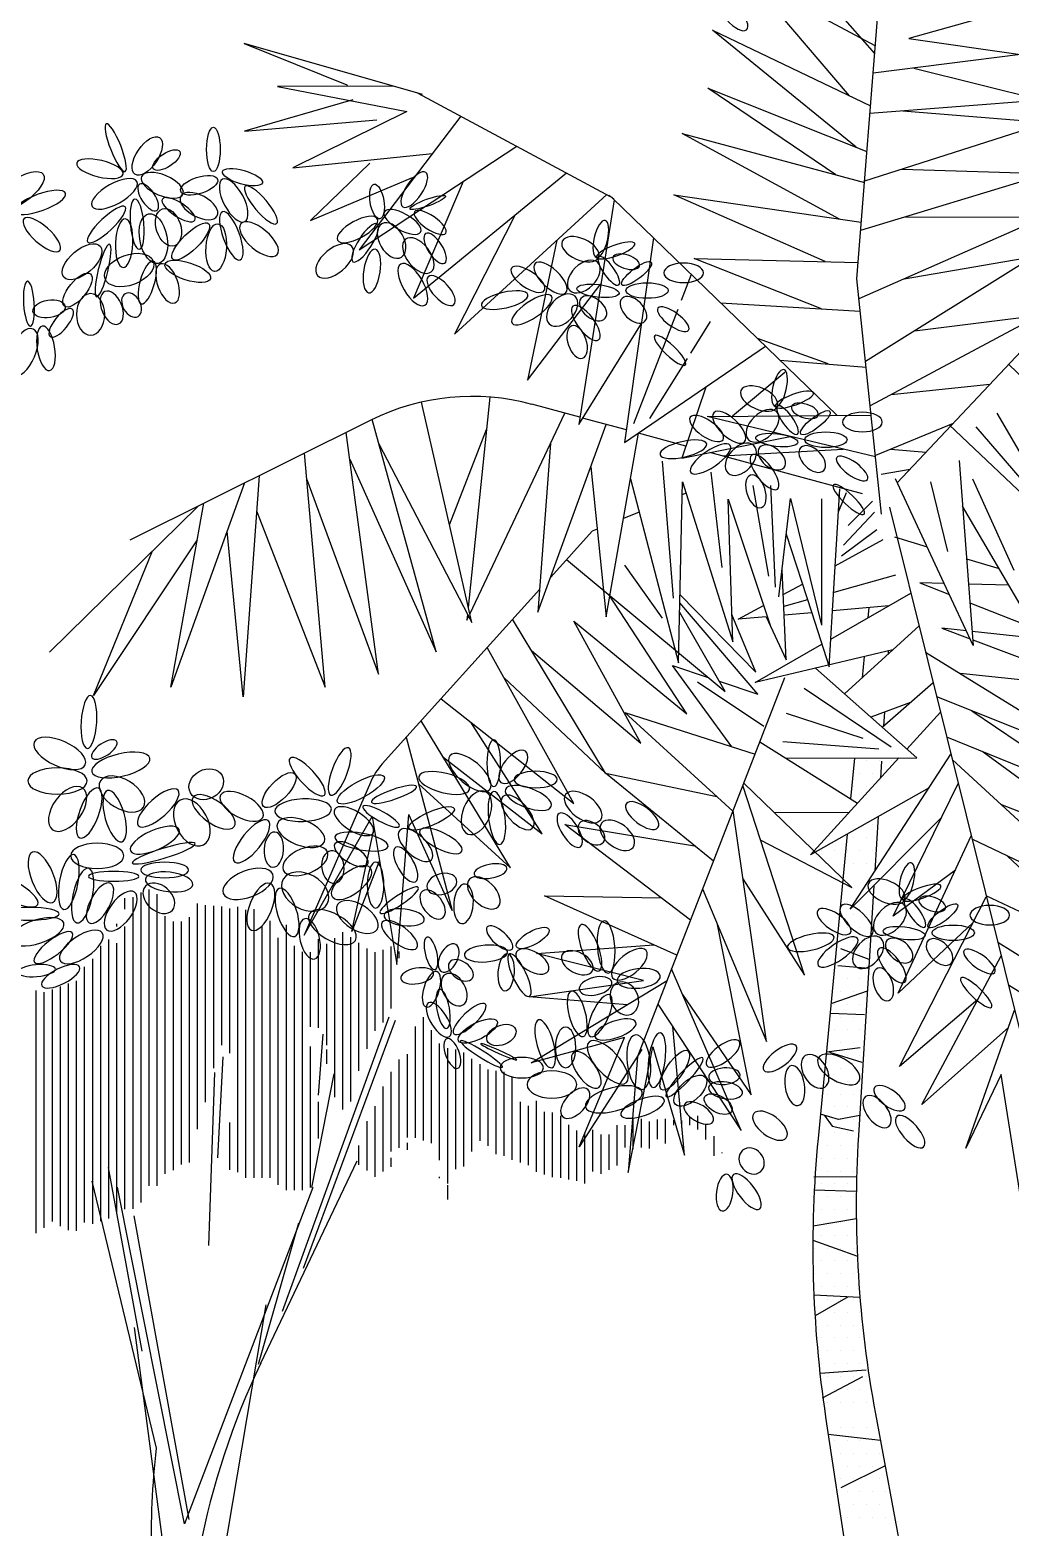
# Model space of a CAD drawing. Header units: millimetres. Extents: x 485872 to 486142, y -52344 to -52207.
# Drawn here: x 486128.889 to 486131.167, y -52337.635 to -52334.156 of the extents above; entities that cross this region are included whole.
import ezdxf

# ---------------------------------------------------------------- set-up
doc = ezdxf.new("R2010")
doc.units = ezdxf.units.MM
doc.header["$LTSCALE"] = 15

# ---------------------------------------------------------------- blocks, each defined once
blk = doc.blocks.new('e48')
at = {"color": 97}
for p, q in [((26.3447, 10.0264), (26.3964, 10.6733)), ((26.0987, 10.3415), (26.3615, 10.2365)), ((26.6516, 10.3213), (26.3665, 10.2994)), ((26.3164, 10.1251), (26.0565, 10.2665)), ((26.0565, 10.2665), (26.3574, 10.1852)), ((26.6607, 10.2844), (26.3576, 10.1875)), ((26.66, 10.2001), (26.351, 10.1059)), ((26.4194, 10.2073), (26.66, 10.2001)), ((25.6804, 9.9349), (25.9317, 10.1656)), ((26.0424, 10.1651), (26.3522, 10.1199)), ((25.9441, 10.157), (25.8855, 9.7859)), ((25.7805, 10.1318), (25.6804, 9.9349)), ((26.6542, 10.1282), (26.3482, 9.9932)), ((26.4252, 10.1285), (26.6542, 10.1282)), ((26.0092, 10.0939), (25.9614, 9.7557)), ((25.8495, 10.0902), (25.8009, 9.859)), ((26.7845, 10.086), (26.4116, 9.6894)), ((26.0762, 10.06), (26.3469, 10.0534)), ((26.637, 10.0633), (26.3592, 9.8897)), ((25.8009, 9.859), (25.9221, 10.018)), ((25.8855, 9.7859), (25.9892, 9.9524)), ((25.7087, 9.4588), (25.626, 9.8226)), ((25.7385, 9.831), (25.7031, 9.4834)), ((25.8873, 9.7976), (25.8083, 9.819)), ((25.7056, 9.4722), (25.8624, 9.8043)), ((25.8182, 9.4755), (25.9308, 9.7858)), ((25.9308, 9.4677), (25.9842, 9.7713)), ((25.5554, 9.7537), (25.7087, 9.4588)), ((25.8388, 9.7543), (25.8182, 9.4755)), ((25.9053, 9.7157), (25.9308, 9.4677)), ((25.971, 9.696), (26.0505, 9.3918)), ((26.3989, 9.6488), (26.6543, 8.6219)), ((25.9075, 9.6093), (25.8393, 9.5337)), ((25.9159, 9.6127), (25.9075, 9.6093)), ((25.8655, 9.5628), (26.1274, 9.3446)), ((25.9613, 9.5533), (26.0235, 9.4656)), ((25.821, 9.5134), (25.5611, 9.2251)), ((26.0641, 9.3075), (25.9352, 9.5046)), ((25.9297, 9.2097), (25.7763, 9.4638)), ((25.9879, 9.2593), (25.8775, 9.461)), ((25.8775, 9.461), (26.0641, 9.3075)), ((25.8073, 9.4124), (25.9879, 9.2593)), ((26.4584, 9.4095), (26.7626, 9.2219)), ((26.1382, 9.2533), (26.0404, 9.3877)), ((26.7487, 9.3496), (26.5156, 9.3743)), ((26.2256, 9.3669), (25.9827, 8.7414)), ((26.7626, 9.2219), (26.4768, 9.3355)), ((26.14, 9.1466), (25.9618, 9.3096)), ((25.9618, 9.3096), (26.1767, 9.241)), ((26.2284, 9.3087), (26.3546, 9.2677)), ((26.5347, 9.3125), (26.7578, 9.162)), ((26.346, 9.1597), (26.1844, 9.2609)), ((26.2226, 9.2618), (26.381, 9.2501)), ((26.7578, 9.162), (26.4933, 9.269)), ((26.227, 9.2342), (26.4441, 9.2349)), ((26.2685, 9.0746), (26.4144, 9.2348)), ((26.3337, 8.985), (26.5003, 9.2409)), ((26.5027, 9.2314), (26.7624, 8.9929)), ((26.5534, 9.2447), (26.7755, 9.0823)), ((26.108, 9.064), (25.9297, 9.2097)), ((25.9297, 9.2097), (26.1135, 9.1709)), ((26.2586, 8.876), (26.1566, 9.1892)), ((26.3365, 9.0205), (26.1582, 9.1934)), ((26.4643, 9.1855), (26.2685, 9.0746)), ((26.4051, 8.9733), (26.5123, 9.1928)), ((26.7755, 9.0823), (26.5826, 9.158)), ((26.1956, 8.7665), (26.1405, 9.1478)), ((26.2079, 9.1453), (26.3322, 9.1446)), ((26.4844, 9.1357), (26.3337, 8.985)), ((26.0701, 8.9666), (25.8627, 9.1247)), ((26.413, 8.8461), (26.5339, 9.1059)), ((26.1861, 9.0988), (26.3365, 9.0205)), ((26.1568, 9.0349), (26.2586, 8.876)), ((26.5077, 9.0494), (26.4051, 8.9733)), ((26.0478, 8.909), (25.8291, 9.0068)), ((25.8291, 9.0068), (26.0217, 9.0035)), ((26.4154, 8.7253), (26.5588, 9.0056)), ((26.5369, 8.9627), (26.413, 8.8461))]:
    blk.add_line(p, q, dxfattribs=at)
at = {"color": 100}
for p, q in [((26.3745, 10.3985), (26.1646, 10.6376)), ((26.3327, 10.3288), (26.1674, 10.5228)), ((26.1674, 10.5228), (26.3755, 10.4112)), ((26.6156, 10.4749), (26.4307, 10.4234)), ((26.344, 10.2435), (26.1063, 10.4373)), ((26.1063, 10.4373), (26.3675, 10.3121)), ((25.6277, 10.3309), (25.333, 10.4148)), ((25.333, 10.4148), (25.5024, 10.347)), ((26.4307, 10.4234), (26.6154, 10.3966)), ((26.6154, 10.3966), (26.3719, 10.3662)), ((26.4388, 10.3745), (26.6516, 10.3213)), ((25.5792, 10.3447), (25.3877, 10.3441)), ((25.3877, 10.3441), (25.6014, 10.3029)), ((25.5024, 10.347), (25.5034, 10.3445)), ((25.5125, 10.3221), (25.3335, 10.2701)), ((25.6199, 10.3331), (25.9373, 10.1625)), ((25.3335, 10.2701), (25.552, 10.2888)), ((25.6014, 10.3029), (25.4131, 10.2095)), ((25.691, 10.2949), (25.5228, 10.0741)), ((26.4211, 10.3036), (26.6607, 10.2844)), ((25.5228, 10.0741), (25.7834, 10.2453)), ((25.4131, 10.2095), (25.644, 10.2332)), ((25.5403, 10.2174), (25.4423, 10.1227)), ((25.4423, 10.1227), (25.6107, 10.1936)), ((25.6128, 9.9946), (25.8653, 10.2012)), ((25.6945, 10.1869), (25.6128, 9.9946)), ((26.2927, 10.0547), (26.0424, 10.1651)), ((25.6502, 9.4102), (25.5443, 9.7938)), ((25.5421, 9.7927), (25.1439, 9.5948)), ((25.555, 9.3733), (25.5013, 9.7724)), ((25.6721, 9.6197), (25.733, 9.7776)), ((25.4666, 9.3518), (25.4327, 9.7383)), ((25.5072, 9.7285), (25.6502, 9.4102)), ((25.3577, 9.701), (25.3311, 9.336)), ((25.3335, 9.689), (25.2118, 9.3516)), ((25.4365, 9.6947), (25.555, 9.3733)), ((25.2567, 9.6509), (25.0115, 9.4098)), ((25.2118, 9.3516), (25.2662, 9.6556)), ((25.3535, 9.643), (25.4666, 9.3518)), ((25.3311, 9.336), (25.3047, 9.6093)), ((25.2554, 9.5952), (25.0841, 9.3377)), ((25.0841, 9.3377), (25.1816, 9.577)), ((25.7019, 9.4718), (25.7009, 9.4622)), ((25.7009, 9.4622), (25.7037, 9.4682)), ((25.8775, 9.1597), (25.7342, 9.4171)), ((25.7616, 9.3679), (25.9297, 9.2097)), ((25.6581, 9.3327), (25.8775, 9.1597)), ((25.7726, 9.0535), (25.625, 9.296)), ((25.8253, 9.1096), (25.7074, 9.2938)), ((25.6006, 9.2689), (25.6765, 8.9829)), ((25.6607, 9.2373), (25.8253, 9.1096)), ((25.5413, 9.1943), (25.4322, 8.9421)), ((25.6209, 9.1923), (25.7726, 9.0535)), ((25.4322, 8.9421), (25.5443, 9.1381)), ((25.5443, 9.1381), (25.585, 8.8937)), ((25.585, 8.8937), (25.6048, 9.1416)), ((25.6765, 8.9829), (25.6048, 9.1416)), ((25.511, 8.9479), (25.5475, 9.1187)), ((26.7624, 8.9929), (26.5352, 9.1005)), ((25.5564, 9.0654), (25.511, 8.9479)), ((26.5939, 9.0727), (26.7676, 8.9081)), ((26.7676, 8.9081), (26.5585, 9.0072)), ((26.7775, 8.8049), (26.5777, 8.9299)), ((26.8017, 8.7306), (26.5953, 8.8592))]:
    blk.add_line(p, q, dxfattribs=at)
at = {"color": 99}
for p, q in [((26.3102, 10.198), (26.0987, 10.3415)), ((25.9415, 10.1595), (26.1807, 9.9278)), ((26.2865, 9.9768), (26.0762, 10.06)), ((26.423, 10.0262), (26.637, 10.0633)), ((26.0714, 10.0336), (26.0548, 9.9905)), ((26.3859, 9.6374), (26.3447, 10.0264)), ((26.049, 9.9755), (25.9762, 9.7868)), ((26.1199, 9.9867), (26.3503, 9.9731)), ((26.1028, 9.956), (26.0701, 9.9037)), ((26.6473, 9.9661), (26.3669, 9.8165)), ((26.4403, 9.9404), (26.6473, 9.9661)), ((26.1807, 9.9278), (26.3118, 9.8008)), ((26.2973, 9.8856), (26.1807, 9.9278)), ((25.9614, 9.7557), (26.1939, 9.915)), ((26.0644, 9.8946), (26.0026, 9.7956)), ((26.2262, 9.8715), (26.1397, 9.7994)), ((26.2177, 9.8919), (26.3601, 9.8805)), ((26.6237, 9.8585), (26.5956, 9.8851)), ((26.0953, 9.8475), (26.0558, 9.7301)), ((26.4017, 9.835), (26.5648, 9.8523)), ((25.9644, 9.7767), (25.8919, 9.7963)), ((26.0975, 9.7991), (26.3685, 9.8013)), ((26.3759, 9.732), (26.0975, 9.7991)), ((26.5762, 9.8045), (26.6431, 9.6894)), ((26.0625, 9.7501), (25.9842, 9.7713)), ((26.5038, 9.7874), (26.3756, 9.7344)), ((26.6849, 9.6074), (26.4976, 9.7849)), ((26.5414, 9.7817), (26.6738, 9.6279)), ((26.0558, 9.7301), (26.2346, 9.766)), ((26.1236, 9.7336), (26.3222, 9.7449)), ((26.4005, 9.7447), (26.4592, 9.74)), ((26.0235, 9.725), (26.0417, 9.4985)), ((26.3545, 9.671), (26.1021, 9.7394)), ((26.5137, 9.7263), (26.5294, 9.522)), ((26.1038, 9.7067), (26.1221, 9.5496)), ((26.3851, 9.7037), (26.433, 9.7121)), ((26.4892, 9.5231), (26.4086, 9.6958)), ((26.536, 9.6961), (26.6043, 9.5449)), ((26.0505, 9.3918), (26.0568, 9.6907)), ((26.0627, 9.672), (26.0564, 9.6695)), ((26.0568, 9.6907), (26.1401, 9.4266)), ((26.1733, 9.6848), (26.1988, 9.535)), ((26.2025, 9.6848), (26.2098, 9.5167)), ((26.3049, 9.4778), (26.3169, 9.6791)), ((26.3146, 9.6413), (26.3278, 9.6735)), ((26.4665, 9.6908), (26.4946, 9.5757)), ((26.1401, 9.4266), (26.1324, 9.6621)), ((26.1324, 9.6621), (26.2015, 9.454)), ((26.2161, 9.5007), (26.2351, 9.6633)), ((26.2351, 9.6633), (26.2865, 9.4539)), ((26.2865, 9.6629), (26.2865, 9.4539)), ((26.3706, 9.6592), (26.3304, 9.619)), ((26.5959, 9.5202), (26.5195, 9.6508)), ((25.9854, 9.6408), (25.9594, 9.6303)), ((26.3742, 9.641), (26.3231, 9.5862)), ((26.2282, 9.6047), (26.2703, 9.4747)), ((26.3779, 9.6117), (26.3194, 9.5679)), ((26.407, 9.5999), (26.461, 9.5836)), ((26.3093, 9.5519), (26.3886, 9.5954)), ((26.5262, 9.5638), (26.5799, 9.5476)), ((26.2247, 9.4706), (26.2214, 9.5458)), ((26.2232, 9.5046), (26.255, 9.5221)), ((26.409, 9.5369), (26.3067, 9.5081)), ((26.4492, 9.5242), (26.4978, 9.5048)), ((26.4892, 9.5231), (26.4492, 9.5242)), ((26.5373, 9.4203), (26.4892, 9.5231)), ((26.5959, 9.5202), (26.5294, 9.522)), ((26.5294, 9.522), (26.5373, 9.4203)), ((26.0529, 9.5041), (26.1782, 9.3767)), ((26.3021, 9.4312), (26.4341, 9.5069)), ((26.6786, 9.3789), (26.5959, 9.5202)), ((26.1274, 9.3446), (26.0523, 9.475)), ((26.1813, 9.3403), (26.0526, 9.4913)), ((26.1489, 9.4639), (26.1906, 9.4867)), ((26.2635, 9.496), (26.2241, 9.4849)), ((26.2703, 9.4747), (26.2247, 9.4706)), ((26.2703, 9.4747), (26.2994, 9.3851)), ((26.2994, 9.3851), (26.3049, 9.4778)), ((26.3979, 9.4861), (26.3049, 9.4778)), ((26.3646, 9.4832), (26.3629, 9.4661)), ((26.5318, 9.4912), (26.6376, 9.449)), ((26.1782, 9.3767), (26.1386, 9.4718)), ((26.195, 9.468), (26.1489, 9.4639)), ((26.195, 9.468), (26.228, 9.3968)), ((26.228, 9.3968), (26.2247, 9.4706)), ((26.3244, 9.3405), (26.4476, 9.453)), ((26.5259, 9.4446), (26.4854, 9.449)), ((26.4854, 9.449), (26.5321, 9.4314)), ((26.6479, 9.4313), (26.5355, 9.4436)), ((26.5365, 9.4297), (26.7487, 9.3496)), ((26.1767, 9.3592), (26.2872, 9.4226)), ((26.4041, 9.4133), (26.1767, 9.3592)), ((26.3568, 9.4021), (26.3535, 9.3671)), ((26.3969, 9.4116), (26.3965, 9.4064)), ((26.0404, 9.3877), (26.0995, 9.3678)), ((26.4441, 9.2349), (26.2764, 9.3829)), ((26.1915, 9.2866), (26.0819, 9.3597)), ((26.1175, 9.3618), (26.1813, 9.3403)), ((26.2578, 9.3498), (26.4015, 9.253)), ((26.3868, 9.2855), (26.4708, 9.3596)), ((26.4334, 9.3266), (26.368, 9.302)), ((26.3906, 9.3105), (26.3892, 9.2877)), ((26.4277, 9.2494), (26.4831, 9.3102)), ((26.3605, 9.2304), (26.3605, 9.2304)), ((26.3817, 9.2304), (26.3817, 9.2304)), ((26.4029, 9.2304), (26.4029, 9.2304)), ((26.3711, 9.2092), (26.3711, 9.2092)), ((26.3393, 9.188), (26.3393, 9.188)), ((26.3605, 9.188), (26.3605, 9.188)), ((26.3322, 9.1446), (26.3322, 9.1446)), ((25.8627, 9.1247), (26.0768, 9.0895)), ((26.3393, 9.1032), (26.3393, 9.1032)), ((26.2863, 9.082), (26.2863, 9.082)), ((26.3075, 9.082), (26.3075, 9.082)), ((26.3287, 9.082), (26.3287, 9.082)), ((26.3499, 9.082), (26.3499, 9.082)), ((26.3711, 9.082), (26.3711, 9.082)), ((26.3605, 9.0608), (26.3605, 9.0608)), ((26.0902, 9.0183), (26.1956, 8.7665)), ((26.3393, 9.0185), (26.3393, 9.0185)), ((26.3605, 9.0185), (26.3605, 9.0185)), ((26.3287, 8.9973), (26.3287, 8.9973)), ((26.3499, 8.9973), (26.3499, 8.9973)), ((26.3711, 8.9973), (26.3711, 8.9973)), ((26.1705, 8.6781), (26.1147, 8.9599)), ((26.3181, 8.9761), (26.3181, 8.9761)), ((26.3393, 8.9761), (26.3393, 8.9761)), ((26.3605, 8.9761), (26.3605, 8.9761)), ((25.8155, 8.9115), (26.0095, 8.9261))]:
    blk.add_line(p, q, dxfattribs=at)
at = {"color": 47}
for p, q in [((26.3408, 9.2346), (26.3344, 9.167)), ((26.3856, 9.2292), (26.3839, 9.2013)), ((26.3499, 9.2092), (26.3499, 9.2092)), ((26.38, 9.1378), (26.3744, 9.0476)), ((26.3288, 9.1088), (26.2808, 8.6062)), ((26.3605, 9.1032), (26.3605, 9.1032)), ((26.3711, 9.1244), (26.3711, 9.1244)), ((26.3393, 9.0608), (26.3393, 9.0608)), ((26.373, 9.0243), (26.3476, 8.6109)), ((26.3287, 8.9549), (26.3287, 8.9549)), ((26.3499, 8.9549), (26.3499, 8.9549)), ((26.3181, 8.9337), (26.3181, 8.9337)), ((26.3393, 8.9337), (26.3393, 8.9337)), ((26.3605, 8.9337), (26.3605, 8.9337)), ((26.3655, 8.9017), (26.3182, 8.9194)), ((26.3287, 8.9125), (26.3287, 8.9125)), ((26.3499, 8.9125), (26.3499, 8.9125)), ((26.3646, 8.887), (26.3135, 8.8911)), ((26.3181, 8.8913), (26.3181, 8.8913)), ((26.3393, 8.8913), (26.3393, 8.8913)), ((26.3605, 8.8913), (26.3605, 8.8913)), ((26.3075, 8.8701), (26.3075, 8.8701)), ((26.3287, 8.8701), (26.3287, 8.8701)), ((26.3499, 8.8701), (26.3499, 8.8701)), ((26.3039, 8.8297), (26.3623, 8.8503)), ((26.3181, 8.8489), (26.3181, 8.8489)), ((26.3393, 8.8489), (26.3393, 8.8489)), ((26.3605, 8.8489), (26.3605, 8.8489)), ((26.3006, 8.8133), (26.3573, 8.8111)), ((26.3075, 8.8278), (26.3075, 8.8278)), ((26.3181, 8.8066), (26.3181, 8.8066)), ((26.3287, 8.8278), (26.3287, 8.8278)), ((26.3393, 8.8066), (26.3393, 8.8066)), ((26.3499, 8.8278), (26.3499, 8.8278)), ((26.3075, 8.7854), (26.3075, 8.7854)), ((26.3287, 8.7854), (26.3287, 8.7854)), ((26.3499, 8.7854), (26.3499, 8.7854)), ((26.295, 8.7492), (26.3506, 8.7567)), ((26.2969, 8.7642), (26.2969, 8.7642)), ((26.3181, 8.7642), (26.3181, 8.7642)), ((26.3393, 8.7642), (26.3393, 8.7642)), ((26.2998, 8.7488), (26.3534, 8.7325)), ((26.3075, 8.743), (26.3075, 8.743)), ((26.3287, 8.743), (26.3287, 8.743)), ((26.3499, 8.743), (26.3499, 8.743)), ((26.2969, 8.7218), (26.2969, 8.7218)), ((26.3181, 8.7218), (26.3181, 8.7218)), ((26.3393, 8.7218), (26.3393, 8.7218)), ((26.3075, 8.7006), (26.3075, 8.7006)), ((26.3287, 8.7006), (26.3287, 8.7006)), ((26.3499, 8.7006), (26.3499, 8.7006)), ((26.3393, 8.6794), (26.3393, 8.6794)), ((26.3499, 8.6582), (26.3499, 8.6582)), ((26.3496, 8.644), (26.3148, 8.6376)), ((26.3393, 8.637), (26.3393, 8.637)), ((26.3043, 8.6265), (26.3396, 8.6189)), ((26.3393, 8.5947), (26.3393, 8.5947)), ((26.2737, 8.5429), (26.3446, 8.5431)), ((26.3393, 8.5523), (26.3393, 8.5523)), ((26.2744, 8.5213), (26.3441, 8.5189)), ((26.3393, 8.5099), (26.3393, 8.5099)), ((26.3441, 8.4732), (26.2726, 8.4613)), ((26.3393, 8.4675), (26.3393, 8.4675)), ((26.2723, 8.4383), (26.3459, 8.4116)), ((26.2863, 8.4463), (26.2863, 8.4463)), ((26.3075, 8.4463), (26.3075, 8.4463)), ((26.3287, 8.4463), (26.3287, 8.4463)), ((26.2757, 8.4251), (26.2757, 8.4251)), ((26.2969, 8.4251), (26.2969, 8.4251)), ((26.3181, 8.4251), (26.3181, 8.4251)), ((26.3393, 8.4251), (26.3393, 8.4251)), ((26.2863, 8.4039), (26.2863, 8.4039)), ((26.3075, 8.4039), (26.3075, 8.4039)), ((26.3287, 8.4039), (26.3287, 8.4039)), ((26.2757, 8.3827), (26.2757, 8.3827)), ((26.2863, 8.3616), (26.2863, 8.3616)), ((26.2969, 8.3827), (26.2969, 8.3827)), ((26.3075, 8.3616), (26.3075, 8.3616)), ((26.3181, 8.3827), (26.3181, 8.3827)), ((26.3287, 8.3616), (26.3287, 8.3616)), ((26.3393, 8.3827), (26.3393, 8.3827)), ((26.2934, 8.146), (26.4594, 7.0464)), ((26.3756, 8.1514), (26.5848, 7.0241)), ((26.3075, 8.0649), (26.3075, 8.0649)), ((26.3915, 8.0656), (26.3185, 8.0291)), ((26.3287, 8.0649), (26.3287, 8.0649)), ((26.3499, 8.0649), (26.3499, 8.0649)), ((26.3711, 8.0649), (26.3711, 8.0649)), ((26.3181, 8.0437), (26.3181, 8.0437)), ((26.3393, 8.0437), (26.3393, 8.0437)), ((26.3605, 8.0437), (26.3605, 8.0437)), ((26.3817, 8.0437), (26.3817, 8.0437))]:
    blk.add_line(p, q, dxfattribs=at)
at = {"color": 84}
for p, q in [((25.9927, 8.8672), (25.8155, 8.9115)), ((26.1537, 8.6192), (26.039, 8.8863)), ((25.9654, 8.8272), (25.8037, 8.8401)), ((26.0572, 8.8439), (26.1705, 8.6781)), ((26.5831, 8.7119), (26.5252, 8.59))]:
    blk.add_line(p, q, dxfattribs=at)
at = {"color": 62}
for p, q in [((26.4525, 8.6621), (26.5832, 8.9077)), ((25.8037, 8.8401), (25.9927, 8.8672)), ((25.8071, 8.7313), (26.0315, 8.8671)), ((26.5448, 8.8355), (26.4154, 8.7253)), ((26.0164, 8.8282), (26.1537, 8.6192)), ((26.5252, 8.59), (26.6055, 8.8181)), ((26.0601, 8.5785), (26.0409, 8.791)), ((26.5954, 8.7893), (26.4525, 8.6621)), ((25.9611, 8.7732), (25.8071, 8.7313)), ((25.8864, 8.5924), (25.9611, 8.7732)), ((25.9673, 8.5497), (26.0081, 8.7574)), ((26.0081, 8.7574), (26.0601, 8.5785)), ((25.9896, 8.7529), (25.8864, 8.5924)), ((25.9827, 8.7414), (25.9673, 8.5497)), ((26.6152, 8.5105), (26.5831, 8.7119))]:
    blk.add_line(p, q, dxfattribs=at)
at = {"color": 49}
for p, q in [((26.2863, 8.6582), (26.2863, 8.6582)), ((26.2969, 8.6794), (26.2969, 8.6794)), ((26.3075, 8.6582), (26.3075, 8.6582)), ((26.3181, 8.6794), (26.3181, 8.6794)), ((26.3287, 8.6582), (26.3287, 8.6582)), ((26.3148, 8.6376), (26.2847, 8.6462)), ((26.2914, 8.6443), (26.3043, 8.6265)), ((26.2969, 8.637), (26.2969, 8.637)), ((26.3181, 8.637), (26.3181, 8.637)), ((26.2863, 8.6158), (26.2863, 8.6158)), ((26.3075, 8.6158), (26.3075, 8.6158)), ((26.3287, 8.6158), (26.3287, 8.6158)), ((26.2969, 8.5947), (26.2969, 8.5947)), ((26.3181, 8.5947), (26.3181, 8.5947)), ((26.2863, 8.5735), (26.2863, 8.5735)), ((26.3075, 8.5735), (26.3075, 8.5735)), ((26.3287, 8.5735), (26.3287, 8.5735)), ((26.2969, 8.5523), (26.2969, 8.5523)), ((26.3181, 8.5523), (26.3181, 8.5523)), ((26.2757, 8.5099), (26.2757, 8.5099)), ((26.2863, 8.5311), (26.2863, 8.5311)), ((26.2969, 8.5099), (26.2969, 8.5099)), ((26.3075, 8.5311), (26.3075, 8.5311)), ((26.3181, 8.5099), (26.3181, 8.5099)), ((26.3287, 8.5311), (26.3287, 8.5311)), ((26.2863, 8.4887), (26.2863, 8.4887)), ((26.3075, 8.4887), (26.3075, 8.4887)), ((26.3287, 8.4887), (26.3287, 8.4887)), ((26.2757, 8.4675), (26.2757, 8.4675)), ((26.2969, 8.4675), (26.2969, 8.4675)), ((26.3181, 8.4675), (26.3181, 8.4675)), ((26.3501, 8.3436), (26.274, 8.3476)), ((26.2757, 8.3404), (26.2757, 8.3404)), ((26.3307, 8.3444), (26.2758, 8.313)), ((26.2969, 8.3404), (26.2969, 8.3404)), ((26.3181, 8.3404), (26.3181, 8.3404)), ((26.3393, 8.3404), (26.3393, 8.3404)), ((26.2863, 8.3192), (26.2863, 8.3192)), ((26.3075, 8.3192), (26.3075, 8.3192)), ((26.3287, 8.3192), (26.3287, 8.3192)), ((26.3499, 8.3192), (26.3499, 8.3192)), ((26.2969, 8.298), (26.2969, 8.298)), ((26.3181, 8.298), (26.3181, 8.298)), ((26.3393, 8.298), (26.3393, 8.298)), ((26.2863, 8.2768), (26.2863, 8.2768)), ((26.3075, 8.2768), (26.3075, 8.2768)), ((26.3287, 8.2768), (26.3287, 8.2768)), ((26.3499, 8.2768), (26.3499, 8.2768)), ((26.2969, 8.2556), (26.2969, 8.2556)), ((26.3181, 8.2556), (26.3181, 8.2556)), ((26.3393, 8.2556), (26.3393, 8.2556)), ((26.2841, 8.2183), (26.3604, 8.2238)), ((26.2863, 8.2344), (26.2863, 8.2344)), ((26.2884, 8.1779), (26.3549, 8.2132)), ((26.2969, 8.2132), (26.2969, 8.2132)), ((26.3075, 8.2344), (26.3075, 8.2344)), ((26.3181, 8.2132), (26.3181, 8.2132)), ((26.3287, 8.2344), (26.3287, 8.2344)), ((26.3393, 8.2132), (26.3393, 8.2132)), ((26.3499, 8.2344), (26.3499, 8.2344)), ((26.3605, 8.2132), (26.3605, 8.2132)), ((26.3075, 8.192), (26.3075, 8.192)), ((26.3287, 8.192), (26.3287, 8.192)), ((26.3499, 8.192), (26.3499, 8.192)), ((26.2969, 8.1708), (26.2969, 8.1708)), ((26.3181, 8.1708), (26.3181, 8.1708)), ((26.3393, 8.1708), (26.3393, 8.1708)), ((26.3605, 8.1708), (26.3605, 8.1708)), ((26.2969, 8.1285), (26.2969, 8.1285)), ((26.3838, 8.1072), (26.2978, 8.117)), ((26.3181, 8.1285), (26.3181, 8.1285)), ((26.3393, 8.1285), (26.3393, 8.1285)), ((26.3605, 8.1285), (26.3605, 8.1285)), ((26.3075, 8.1073), (26.3075, 8.1073)), ((26.3287, 8.1073), (26.3287, 8.1073)), ((26.3499, 8.1073), (26.3499, 8.1073)), ((26.3711, 8.1073), (26.3711, 8.1073)), ((26.3181, 8.0861), (26.3181, 8.0861)), ((26.3393, 8.0861), (26.3393, 8.0861)), ((26.3605, 8.0861), (26.3605, 8.0861)), ((26.3817, 8.0861), (26.3817, 8.0861)), ((26.3287, 8.0225), (26.3287, 8.0225)), ((26.3499, 8.0225), (26.3499, 8.0225)), ((26.3711, 8.0225), (26.3711, 8.0225)), ((26.3923, 8.0225), (26.3923, 8.0225)), ((26.3181, 8.0013), (26.3181, 8.0013)), ((26.3393, 8.0013), (26.3393, 8.0013)), ((26.3605, 8.0013), (26.3605, 8.0013)), ((26.3817, 8.0013), (26.3817, 8.0013)), ((26.4029, 8.0013), (26.4029, 8.0013)), ((26.3287, 7.9801), (26.3287, 7.9801)), ((26.3499, 7.9801), (26.3499, 7.9801)), ((26.3711, 7.9801), (26.3711, 7.9801)), ((26.3923, 7.9801), (26.3923, 7.9801))]:
    blk.add_line(p, q, dxfattribs=at)
at = {"color": 99}
for centre, radius in [((25.9172, 10.1306), 0.0377), ((25.9284, 10.146), 0.0188)]:
    blk.add_arc(centre, radius, 45.9171, 61.743, dxfattribs=at)
at = {"color": 97}
blk.add_arc((25.7098, 9.4553), 0.3767, 74.846, 116.4264, dxfattribs=at)
at = {"color": 100}
blk.add_arc((25.645, 9.1494), 0.113, 137.9668, 156.6022, dxfattribs=at)
at = {"color": 47}
for centre, start, end in [((28.2276, 8.4951), 176.4772, 190.5135), ((28.1559, 8.4272), 174.5474, 188.5836)]:
    blk.add_arc(centre, 1.8836, start, end, dxfattribs=at)
blk = doc.blocks.new('m4')
at = {"color": 99}
for p, q in [((1153037.4, 193773.7), (1153037.4, 193833.74)), ((1153038.96, 193776.92), (1153038.96, 193834.3)), ((1153040.53, 193776.9), (1153040.53, 193833.37)), ((1153035.84, 193772.43), (1153035.84, 193832.8)), ((1153056.15, 193779.53), (1153056.15, 193830.94)), ((1153057.71, 193778.45), (1153057.71, 193830.39)), ((1153059.28, 193778.45), (1153059.28, 193830.46)), ((1153042.09, 193779.23), (1153042.09, 193829.11)), ((1153043.65, 193779.93), (1153043.65, 193828.13)), ((1153045.21, 193781.07), (1153045.21, 193828.13)), ((1153046.78, 193781.46), (1153046.78, 193828.91)), ((1153060.84, 193778.45), (1153060.84, 193827.21)), ((1153062.4, 193778.45), (1153062.4, 193828.26)), ((1153065.53, 193776.04), (1153065.53, 193827.43)), ((1153031.15, 193770.56), (1153031.15, 193824.62)), ((1153034.28, 193772.41), (1153034.28, 193827.14)), ((1153063.96, 193777.13), (1153063.96, 193824.92)), ((1153029.59, 193770.04), (1153029.59, 193823.42)), ((1153032.71, 193771.89), (1153032.71, 193823.89)), ((1153067.09, 193776.04), (1153067.09, 193823.37)), ((1153068.65, 193776.04), (1153068.65, 193822.2)), ((1153026.46, 193769.84), (1153026.46, 193819.33)), ((1153028.03, 193769.52), (1153028.03, 193820.89)), ((1153023.34, 193768.31), (1153023.34, 193816.09)), ((1153024.9, 193768.22), (1153024.9, 193816.64)), ((1153017.09, 193767.75), (1153017.09, 193814.71)), ((1153018.65, 193768.77), (1153018.65, 193814.39)), ((1153020.21, 193770.02), (1153020.21, 193814.96)), ((1153021.78, 193769.09), (1153021.78, 193815.53)), ((1153090.53, 193786.21), (1153090.53, 193807.76)), ((1153092.09, 193785.69), (1153092.09, 193809.6)), ((1153093.65, 193785.17), (1153093.65, 193807.04)), ((1153095.21, 193781.87), (1153095.21, 193804.5)), ((1153052.28, 193782.31), (1153053.29, 193801.87)), ((1153070.21, 193776.56), (1153070.21, 193803.9)), ((1153087.4, 193784.25), (1153087.4, 193801.38)), ((1153088.96, 193786.28), (1153088.96, 193802.42)), ((1153096.78, 193777.37), (1153096.78, 193803.59)), ((1153098.34, 193780.12), (1153098.34, 193803.31)), ((1153099.9, 193780.64), (1153099.9, 193802.73)), ((1153101.46, 193783.55), (1153101.46, 193801.53)), ((1153050.51, 193765.35), (1153051.65, 193798.86)), ((1153085.84, 193783.59), (1153085.84, 193798.96)), ((1153103.03, 193786.8), (1153103.03, 193800.49)), ((1153104.59, 193784.67), (1153104.59, 193799.45)), ((1153106.15, 193783.02), (1153106.15, 193799.18)), ((1153107.71, 193782.71), (1153107.71, 193799)), ((1153084.28, 193779.66), (1153084.28, 193796.15)), ((1153109.28, 193781.97), (1153109.28, 193798.04)), ((1153071.78, 193786.09), (1153071.78, 193793.19)), ((1153110.84, 193781.45), (1153110.84, 193793.18)), ((1153112.4, 193780.93), (1153112.4, 193792.4)), ((1153113.96, 193779.61), (1153113.96, 193793.35)), ((1153082.71, 193778.66), (1153082.71, 193792.31)), ((1153115.53, 193779.08), (1153115.53, 193791.23)), ((1153117.09, 193778.56), (1153117.09, 193791.09)), ((1153118.65, 193778.45), (1153118.65, 193790.48)), ((1153132.71, 193784.04), (1153132.71, 193789.89)), ((1153134.28, 193784.35), (1153134.28, 193789.89)), ((1153137.4, 193785.92), (1153137.4, 193789.73)), ((1153138.96, 193785.14), (1153138.96, 193789.89)), ((1153054.59, 193780.01), (1153054.59, 193789.2)), ((1153081.15, 193779.89), (1153081.15, 193789.43)), ((1153103.03, 193785.63), (1153103.03, 193786.73)), ((1153120.21, 193778.12), (1153120.21, 193788.74)), ((1153121.78, 193777.85), (1153121.78, 193787.64)), ((1153123.34, 193777.35), (1153123.34, 193787.12)), ((1153124.9, 193779.69), (1153124.9, 193787.74)), ((1153126.46, 193779.26), (1153126.46, 193786.88)), ((1153128.03, 193780.03), (1153128.03, 193786.88)), ((1153129.59, 193780.86), (1153129.59, 193788.69)), ((1153131.15, 193784.35), (1153131.15, 193788.69)), ((1153135.84, 193784.15), (1153135.84, 193789.37)), ((1153146.78, 193785.89), (1153146.78, 193788.9)), ((1153079.59, 193780.95), (1153079.59, 193784.74)), ((1153088.96, 193783.87), (1153088.96, 193785.24)), ((1153148.34, 193782.74), (1153148.34, 193786.56)), ((1153085.84, 193780.62), (1153085.84, 193782.31)), ((1153149.9, 193783.26), (1153149.9, 193783.35)), ((1153095.21, 193778.41), (1153095.21, 193778.64)), ((1153096.78, 193774.24), (1153096.78, 193777.07))]:
    blk.add_line(p, q, dxfattribs=at)
at = {"color": 116}
for p, q in [((1153034.28, 193830.52), (1153034.28, 193832.63)), ((1153048.34, 193787.91), (1153048.34, 193831.57)), ((1153049.9, 193793.1), (1153049.9, 193831.29)), ((1153051.46, 193799.69), (1153051.46, 193831.11)), ((1153053.03, 193804.13), (1153053.03, 193831.02)), ((1153054.59, 193802.62), (1153054.59, 193830.6)), ((1153032.71, 193827.14), (1153032.71, 193827.65)), ((1153071.78, 193807.51), (1153071.78, 193824.7)), ((1153074.9, 193794.05), (1153074.9, 193824.86)), ((1153076.46, 193791.67), (1153076.46, 193826.01)), ((1153078.03, 193793.23), (1153078.03, 193825.07)), ((1153070.21, 193807.69), (1153070.21, 193822.14)), ((1153073.34, 193804.16), (1153073.34, 193823.75)), ((1153079.59, 193799.19), (1153079.59, 193823.94)), ((1153081.15, 193803.43), (1153081.15, 193822.9)), ((1153082.71, 193806.95), (1153082.71, 193822.13)), ((1153084.28, 193808.51), (1153084.28, 193822.64)), ((1153085.84, 193811.28), (1153085.84, 193823.29)), ((1153087.4, 193821.01), (1153087.4, 193822.32)), ((1153071.76, 193794.48), (1153072.64, 193806.25)), ((1153073.34, 193800.54), (1153073.34, 193803.31)), ((1153140.53, 193788.69), (1153140.53, 193789.61)), ((1153142.09, 193788.69), (1153142.09, 193789.58)), ((1153143.65, 193788.69), (1153143.65, 193790.36)), ((1153145.21, 193787.82), (1153145.21, 193790.49))]:
    blk.add_line(p, q, dxfattribs=at)
at = {"color": 27}
for p, q in [((1153064.8, 193752.63), (1153085.42, 193809.67)), ((1153068.85, 193760.97), (1153086.68, 193808.98)), ((1153070.49, 193776.57), (1153074.79, 193798.59)), ((1153060.56, 193742.56), (1153079.22, 193781.76)), ((1153037.58, 193744.89), (1153031.11, 193780.48)), ((1153027.86, 193777.8), (1153040.33, 193726.08)), ((1153045.83, 193711.46), (1153032.83, 193776.65)), ((1153070.62, 193776.57), (1153045.83, 193711.46)), ((1153046.71, 193712.28), (1153036.08, 193771.1)), ((1153060.12, 193742.37), (1153067.96, 193769.73)), ((1153046.83, 193666.11), (1153061.64, 193753.86)), ((1153036.08, 193749.48), (1153046.59, 193669.64))]:
    blk.add_line(p, q, dxfattribs=at)
for centre, start, end in [((1153196, 193678.1), 154.547, 183.6902), ((1153189.35, 193709), 173.4603, 181.5354)]:
    blk.add_arc(centre, 150, start, end, dxfattribs=at)
at = {"color": 60, "extrusion": (0, 0, -1)}
for centre, major_axis, ratio in [((1153152.03, 194003.75), (-2.59, 2.96), 0.408524), ((1153165.93, 193926.98), (-2.57, 0.85), 0.488369), ((1153177.07, 193924.82), (-3.84, 0), 0.49154), ((1153142.41, 193919.55), (4.51, 1.03), 0.326457), ((1153147.66, 193917.68), (3.81, 2.62), 0.34686), ((1153153.54, 193917.61), (2.49, 2.69), 0.643683), ((1153159.53, 193917.96), (-2.37, 1.93), 0.617936), ((1153167.36, 193917.67), (-2.22, 2.22), 0.600771), ((1153158.12, 193915.12), (-2.48, 3.27), 0.39114), ((1153175.06, 193915.83), (-2.97, 2.14), 0.360462)]:
    blk.add_ellipse(centre, major_axis=major_axis, ratio=ratio, start_param=3.141593, end_param=9.424778, dxfattribs=at)
at = {"color": 116, "extrusion": (0, 0, -1)}
for centre, major_axis, ratio in [((1153032.48, 193977.97), (-1.83, 4.63), 0.208689), ((1153029.43, 193973.88), (-4.5, 1.08), 0.34686), ((1153090.3, 193969.84), (2.23, 3.34), 0.399643), ((1153017.85, 193967.35), (4.92, 1.81), 0.306393), ((1153126.42, 193960.29), (0.83, 3.57), 0.360462), ((1153122.46, 193958.28), (-3.51, 1.56), 0.540694), ((1153129.29, 193958.05), (3.7, 1.33), 0.264339), ((1153112.3, 193952.46), (-3.17, 2.17), 0.417809), ((1153116.66, 193952.7), (-2.98, 2.82), 0.437157), ((1153123.13, 193952.99), (2.73, 2.7), 0.614425), ((1153127.97, 193954.09), (-1.92, 2.71), 0.313033), ((1153015.68, 193947.75), (-0.29, 4.36), 0.237905), ((1153161.03, 193931.4), (0.83, 3.57), 0.360462), ((1153032.29, 193848.5), (-1.39, 4.96), 0.366572), ((1153086.37, 193852.72), (4.37, 1.52), 0.204035), ((1153068.77, 193849.66), (5.49, 0.23), 0.394792), ((1153068.34, 193845.32), (-4.55, 1.78), 0.502073), ((1153040.04, 193843.85), (4.71, 2.08), 0.366572), ((1153063.1, 193842.02), (0.2, 3.4), 0.554558), ((1153018.32, 193836.64), (-1.95, 4.86), 0.414532), ((1153041.79, 193841.32), (6.09, 1.88), 0.148135), ((1153069.2, 193839.82), (4.28, 1.75), 0.530492), ((1153023.39, 193835.74), (0.97, 5.32), 0.331393)]:
    blk.add_ellipse(centre, major_axis=major_axis, ratio=ratio, dxfattribs=at)
at = {"color": 60}
for centre, major_axis, ratio in [((1153051.39, 193977.62), (0, 4.28), 0.308968), ((1153042.31, 193975.55), (2.56, 1.66), 0.432555), ((1153167.96, 193924.69), (2.83, 2.19), 0.290128), ((1153169.99, 193921.4), (4.1, 0), 0.368132)]:
    blk.add_ellipse(centre, major_axis=major_axis, ratio=ratio, dxfattribs=at)
at = {"color": 116}
for centre, major_axis, ratio in [((1153038.59, 193976.35), (2.38, 3.55), 0.485521), ((1153013.67, 193969.46), (4.78, 3.36), 0.403503), ((1153048.64, 193970.67), (3.57, 1.15), 0.427525), ((1153083.08, 193967.54), (-0.56, 3.36), 0.38819), ((1153092.91, 193967.34), (3.45, 1.24), 0.180231), ((1153133.35, 193953.58), (2.83, 2.19), 0.290128), ((1153135.38, 193950.29), (4.1, 0), 0.368132), ((1153093.65, 193848.08), (4.4, 1.92), 0.275262)]:
    blk.add_ellipse(centre, major_axis=major_axis, ratio=ratio, dxfattribs=at)
at = {"color": 116, "extrusion": (0, 0, -1)}
for centre, major_axis, ratio in [((1153032.24, 193969.01), (4.35, 2.42), 0.398406), ((1153041.49, 193970.67), (-4.01, 1.72), 0.454183), ((1153055.32, 193967.75), (-2.16, 4.09), 0.428474), ((1153038.78, 193968.34), (-1.69, 2.55), 0.432555), ((1153048.6, 193966.65), (-3.53, 1.91), 0.517185), ((1153060.61, 193966.86), (-3.03, 3.61), 0.28036), ((1153030.7, 193963.09), (3.61, 3.42), 0.265604), ((1153036.63, 193963.14), (-0.42, 4.87), 0.270347), ((1153044.66, 193965.95), (-3.14, 2.06), 0.35208), ((1153018.17, 193961.11), (-3.46, 3.07), 0.367264), ((1153034.12, 193959.47), (0.2, 4.71), 0.360462), ((1153054.87, 193960.88), (-1.71, 4.67), 0.322519), ((1153060.23, 193960.23), (-3.53, 2.99), 0.448878), ((1153079.29, 193962.1), (3.84, 2.08), 0.389299), ((1153080.78, 193959.55), (2.36, 3.67), 0.302788), ((1153085.91, 193959.98), (-1.89, 3.24), 0.628714), ((1153088.02, 193963.58), (-3.5, 1.97), 0.399643), ((1153093.37, 193963.48), (-3.03, 2.07), 0.360462), ((1153091.07, 193957.07), (-2.49, 3.15), 0.564202), ((1153094.34, 193958.45), (-1.84, 2.86), 0.415918), ((1153030.03, 193954.17), (1.24, 5.09), 0.180231), ((1153074.87, 193956.03), (3.33, 2.82), 0.540694), ((1153082.1, 193954.07), (0.65, 4.23), 0.375175), ((1153038.59, 193951.86), (1.16, 4.12), 0.331037), ((1153042.54, 193951.66), (-1.39, 3.77), 0.493677), ((1153090.02, 193951.43), (-2.34, 3.99), 0.428474), ((1153131.32, 193955.87), (-2.57, 0.85), 0.488369), ((1153142.46, 193953.71), (-3.84, 0), 0.49154), ((1153095.49, 193950.27), (-2.49, 2.69), 0.437704), ((1153027.61, 193945.67), (0, 4.02), 0.681744), ((1153031.72, 193946.96), (-1.32, 3.14), 0.582286), ((1153035.56, 193947.48), (-1.25, 2.2), 0.671206), ((1153107.8, 193948.44), (4.51, 1.03), 0.326457), ((1153113.05, 193946.57), (3.81, 2.62), 0.34686), ((1153118.93, 193946.5), (2.49, 2.69), 0.643683), ((1153124.92, 193946.85), (-2.37, 1.93), 0.617936), ((1153132.75, 193946.56), (-2.22, 2.22), 0.600771), ((1153021.93, 193944.03), (2.14, 2.65), 0.38819), ((1153123.51, 193944.01), (-2.48, 3.27), 0.39114), ((1153140.45, 193944.73), (-2.97, 2.14), 0.360462), ((1153014.58, 193938.34), (1.9, 4.5), 0.482762), ((1153018.97, 193939.09), (-0.72, 4.31), 0.389299), ((1153121.84, 193940.31), (-1.06, 3.14), 0.540694), ((1153139.82, 193938.71), (-2.97, 2.83), 0.253091), ((1153023.17, 193849.91), (2.92, 4.03), 0.569151), ((1153027.34, 193849.11), (1.79, 4.83), 0.366572), ((1153040.71, 193850.1), (3.85, 3.43), 0.366572), ((1153056.87, 193850.4), (-4.09, 2.17), 0.469281), ((1153102.34, 193849.15), (1.7, 4.11), 0.593703), ((1153106.29, 193848.15), (-0.6, 5.12), 0.311586), ((1153112.38, 193852.03), (-4.42, 1.65), 0.400514), ((1153123, 193850.27), (-3.4, 2.45), 0.540694), ((1153047.2, 193847.28), (-2.26, 4.33), 0.637246), ((1153051.44, 193849.32), (-3.98, 2.84), 0.444141), ((1153078.62, 193847.53), (-3.71, 2.3), 0.432555), ((1153083.87, 193848.45), (-3.52, 1.94), 0.235084), ((1153110.31, 193849.23), (-2.84, 3.08), 0.473107), ((1153134.42, 193848.62), (-3.06, 2.33), 0.442386), ((1153058.78, 193843.63), (3.23, 4.01), 0.366572), ((1153120.4, 193845.79), (-2.06, 3.24), 0.417809), ((1153124.59, 193845.28), (-2.33, 1.84), 0.63611), ((1153129.61, 193844.79), (-3.06, 2.33), 0.589847), ((1153080.07, 193843.57), (-5.15, 0.93), 0.306393), ((1153090.55, 193842.9), (-3.08, 2.84), 0.473107), ((1153095.46, 193843.72), (-4.06, 2.03), 0.35353), ((1153028.91, 193840.81), (5.15, 0), 0.476544), ((1153074.53, 193838.65), (-0.38, 3.12), 0.690886), ((1153078.08, 193841.12), (-3.17, 2.01), 0.427525), ((1153088.64, 193839.14), (-1.92, 3.33), 0.417809)]:
    blk.add_ellipse(centre, major_axis=major_axis, ratio=ratio, start_param=3.141593, end_param=9.424778, dxfattribs=at)
at = {"color": 116}
for centre, major_axis, ratio in [((1153057.02, 193972.24), (-3.86, 1.1), 0.329118), ((1153042.7, 193962.53), (-1.18, 3.56), 0.628714), ((1153039.79, 193960.34), (-0.93, 4.8), 0.540694), ((1153047.01, 193959.8), (3.49, 3.42), 0.328278), ((1153051.95, 193958.61), (0.32, 4.62), 0.428474), ((1153025.97, 193955.87), (3.54, 2.98), 0.510088), ((1153035.08, 193954.26), (4.67, 1.72), 0.588123), ((1153046.43, 193954), (-4.4, 1.43), 0.367264), ((1153025.08, 193950.39), (2.53, 3.12), 0.423152), ((1153125.87, 193950.22), (-4.07, 0.48), 0.299107), ((1153019.57, 193946.74), (3.11, 0.48), 0.540694)]:
    blk.add_ellipse(centre, major_axis=major_axis, ratio=ratio, start_param=3.141593, end_param=9.424778, dxfattribs=at)
at = {"color": 60, "extrusion": (0, 0, -1)}
for centre, major_axis, ratio in [((1153157.07, 193929.38), (-3.51, 1.56), 0.540694), ((1153163.9, 193929.16), (3.7, 1.33), 0.264339), ((1153146.91, 193923.57), (-3.17, 2.17), 0.417809), ((1153151.28, 193923.81), (-2.98, 2.82), 0.437157), ((1153157.74, 193924.1), (2.73, 2.7), 0.614425), ((1153162.58, 193925.2), (-1.92, 2.71), 0.313033)]:
    blk.add_ellipse(centre, major_axis=major_axis, ratio=ratio, dxfattribs=at)
at = {"color": 60}
blk.add_ellipse((1153160.48, 193921.33), major_axis=(-4.07, 0.48), ratio=0.299107, start_param=3.141593, end_param=9.424778, dxfattribs=at)
at = {"color": 99, "extrusion": (0, 0, -1)}
for centre, major_axis, ratio in [((1153156.45, 193911.41), (-1.06, 3.14), 0.540694), ((1153174.43, 193909.81), (-2.97, 2.83), 0.253091), ((1153021.21, 193855.31), (5.76, 0), 0.442386), ((1153033.69, 193852.78), (-4.18, 2.53), 0.579315), ((1153113.8, 193855.59), (-4.19, 0), 0.382991)]:
    blk.add_ellipse(centre, major_axis=major_axis, ratio=ratio, start_param=3.141593, end_param=9.424778, dxfattribs=at)
for centre, major_axis, ratio in [((1153027.29, 193866.74), (0.31, 5.14), 0.293258), ((1153021.65, 193860.65), (-4.94, 2.2), 0.453485), ((1153030.26, 193861.41), (2.4, 1.59), 0.426001), ((1153075.85, 193857.16), (1.7, 4.58), 0.308968), ((1153105.69, 193858.77), (0, 4.54), 0.291143), ((1153033.47, 193858.4), (5.61, 1.32), 0.376847), ((1153069.57, 193856.16), (-3.32, 3.59), 0.308968), ((1153101.06, 193856.94), (-3.87, 3.26), 0.447471), ((1153109.47, 193858.06), (2.39, 3.01), 0.49154), ((1153096.1, 193854.93), (-4.91, 1.25), 0.372892)]:
    blk.add_ellipse(centre, major_axis=major_axis, ratio=ratio, dxfattribs=at)
at = {"color": 99}
for centre, major_axis, ratio in [((1153050.02, 193854.67), (3.06, 1.68), 0.811041), ((1153064.13, 193853.55), (3.01, 3.16), 0.410927), ((1153079.93, 193853.69), (4.51, 2.48), 0.311586)]:
    blk.add_ellipse(centre, major_axis=major_axis, ratio=ratio, dxfattribs=at)
at = {"extrusion": (0, 0, -1)}
for centre, major_axis, ratio in [((1153041.97, 193838.07), (4.63, 0), 0.326457), ((1153082.8, 193835.15), (0, 4.45), 0.360462), ((1153105.07, 193837.85), (3.18, 0.59), 0.409174), ((1153185.69, 193835.91), (0.83, 3.57), 0.360462), ((1153012.3, 193834.11), (-5.07, 2.74), 0.327693), ((1153026.08, 193833.11), (1.13, 5.29), 0.348835), ((1153029.44, 193831.65), (2.08, 3.84), 0.432555), ((1153095.64, 193835.36), (2.85, 0.83), 0.667916), ((1153181.74, 193833.9), (-3.51, 1.56), 0.540694), ((1153033.45, 193830.11), (2.68, 3.66), 0.478306), ((1153087.38, 193832.22), (3.7, 2.47), 0.212037), ((1153188.56, 193833.67), (3.7, 1.33), 0.264339), ((1153171.58, 193828.08), (-3.17, 2.17), 0.417809), ((1153175.94, 193828.32), (-2.98, 2.82), 0.437157), ((1153182.41, 193828.62), (2.73, 2.7), 0.614425), ((1153187.25, 193829.71), (-1.92, 2.71), 0.313033), ((1153106.82, 193824.92), (-2.41, 2.15), 0.409174), ((1153124.33, 193823.01), (-1.73, 4.48), 0.334247), ((1153127.45, 193823.17), (-0.38, 5.05), 0.335603), ((1153093.55, 193821.94), (-0.76, 3.14), 0.35072), ((1153096.95, 193821.02), (1.38, 2.63), 0.572499), ((1153121.87, 193820.11), (-2.92, 1.58), 0.597609), ((1153131.95, 193819.81), (3.24, 2.65), 0.473107), ((1153017.14, 193818.58), (3.65, 0.32), 0.308968), ((1153133.76, 193817.09), (4.16, 0.47), 0.450578), ((1153125.4, 193815.6), (3.14, 0.76), 0.52608), ((1153095.05, 193809.06), (-2.04, 3.26), 0.417809), ((1153121.86, 193810.2), (-1.16, 4.39), 0.35353), ((1153126.28, 193809.85), (1.87, 4.04), 0.360462), ((1153101.02, 193809.23), (3.05, 2.87), 0.315405), ((1153115.66, 193804.42), (-1.28, 4.63), 0.334247), ((1153119.6, 193803.72), (0, 3.93), 0.504647), ((1153129.25, 193807.19), (3.96, 1.38), 0.382991), ((1153127.75, 193800.83), (-3.62, 3.91), 0.425464), ((1153133.77, 193800.84), (-0.63, 5.29), 0.425464), ((1153137.26, 193801.24), (0.71, 5.28), 0.30137), ((1153150.08, 193802.53), (3.16, 2.33), 0.408524), ((1153123.61, 193799.37), (-2.44, 3.41), 0.450578), ((1153142.61, 193797.93), (3.53, 3.75), 0.201615), ((1153150.35, 193798.15), (3.04, 0.27), 0.525245)]:
    blk.add_ellipse(centre, major_axis=major_axis, ratio=ratio, dxfattribs=at)
for centre, major_axis, ratio in [((1153058.1, 193835.38), (4.8, 1.88), 0.494872), ((1153032.08, 193836.84), (4.89, 0), 0.193105), ((1153040.84, 193832.6), (-2.61, 2.32), 0.702902), ((1153042.83, 193835.76), (-4.6, 0.53), 0.408071), ((1153060.58, 193830.94), (1.82, 4.54), 0.444141), ((1153069.18, 193833.89), (-4.26, 2.4), 0.695178), ((1153103.76, 193833.63), (-2.75, 2.68), 0.589847), ((1153065.66, 193829.86), (-1.5, 4.65), 0.38621), ((1153093.85, 193831.4), (-1.95, 2.58), 0.584534), ((1153099.83, 193831.52), (0.3, 3.83), 0.49154), ((1153190.6, 193831.49), (-2.57, 0.85), 0.488369), ((1153015.78, 193829.59), (5.76, 0), 0.213001), ((1153074.44, 193827.01), (-4.46, 2.58), 0.494872), ((1153079.27, 193828.97), (-3.85, 2.4), 0.540694), ((1153088.34, 193828.89), (-3.9, 0.45), 0.408524), ((1153201.74, 193829.33), (-3.84, 0), 0.49154), ((1153017.28, 193826.12), (5.14, 1.69), 0.418601), ((1153070.05, 193824.74), (-0.96, 3.9), 0.470168), ((1153087.43, 193825.48), (-3.37, 2.49), 0.40552), ((1153020.42, 193823.05), (3.65, 2.85), 0.326457), ((1153025.83, 193823.17), (4.05, 2.73), 0.444141), ((1153167.08, 193824.07), (4.51, 1.03), 0.326457), ((1153172.33, 193822.2), (3.81, 2.62), 0.34686), ((1153178.2, 193822.13), (2.49, 2.69), 0.643683), ((1153184.2, 193822.48), (-2.37, 1.93), 0.617936), ((1153192.02, 193822.19), (-2.22, 2.22), 0.600771), ((1153104.17, 193821.89), (4.18, 0.33), 0.382991), ((1153108.09, 193818.24), (0.26, 3.57), 0.44838), ((1153110.67, 193817.71), (-1.94, 4.1), 0.291143), ((1153113.17, 193820.36), (-3.06, 1.86), 0.527506), ((1153182.79, 193819.63), (-2.48, 3.27), 0.39114), ((1153199.73, 193820.35), (-2.97, 2.14), 0.360462), ((1153021.84, 193817.5), (3.66, 1.85), 0.368132), ((1153090.87, 193817.57), (3.18, 0.55), 0.467627), ((1153093.63, 193814.97), (1.05, 3.42), 0.422005), ((1153099.32, 193818.64), (-2.23, 1.53), 0.627902), ((1153181.12, 193815.93), (-1.06, 3.14), 0.540694), ((1153098.02, 193814.89), (-1.69, 2.96), 0.637741), ((1153130.99, 193813.19), (-1.39, 3.01), 0.796812), ((1153199.1, 193814.33), (-2.97, 2.83), 0.253091), ((1153095.88, 193811.19), (-0.68, 3.78), 0.319501), ((1153097.66, 193802.54), (-1.08, 2.86), 0.432555), ((1153103.3, 193802.43), (-4.06, 2.56), 0.137631), ((1153106.66, 193802.87), (-3.5, 1.57), 0.073731), ((1153161.12, 193801.66), (3.13, 2.37), 0.408524), ((1153111.11, 193799.79), (4.19, 0), 0.473107), ((1153167.9, 193799.07), (-1.88, 3.05), 0.633007), ((1153172.5, 193799.46), (-3.95, 2.24), 0.499102), ((1153116.95, 193796.51), (4.8, 0), 0.550525), ((1153163.98, 193796.32), (-0.61, 3.88), 0.480617), ((1153121.47, 193792.92), (2.43, 2.63), 0.553881), ((1153128.92, 193793.66), (5.48, 1.48), 0.399281), ((1153150.57, 193795.4), (-3.27, 0.56), 0.483778), ((1153182.33, 193793.87), (-2.9, 2.09), 0.44838), ((1153134.51, 193792.12), (4.19, 1.51), 0.360462), ((1153145.38, 193791), (-2.76, 1.68), 0.496854), ((1153179.91, 193791.29), (-2.26, 2.89), 0.540694), ((1153159.18, 193788.56), (-3.15, 2.34), 0.504647), ((1153186.32, 193787.4), (-2.59, 2.96), 0.408524), ((1153155.62, 193781.72), (-1.74, 2.07), 0.837203), ((1153150.39, 193775.59), (0.45, 3.55), 0.44838), ((1153154.65, 193775.8), (-2.54, 3.33), 0.382991)]:
    blk.add_ellipse(centre, major_axis=major_axis, ratio=ratio, start_param=3.141593, end_param=9.424778, dxfattribs=at)
for centre, major_axis, ratio in [((1153078.16, 193835.62), (3.62, 2.88), 0.469281), ((1153192.63, 193829.2), (2.83, 2.19), 0.290128), ((1153113.25, 193824.91), (3.13, 1.73), 0.369254), ((1153194.66, 193825.91), (4.1, 0), 0.368132), ((1153102.59, 193806.89), (3.73, 1.9), 0.382991), ((1153107.17, 193806.11), (2.75, 1.12), 0.63611), ((1153140.73, 193799.31), (2.54, 3.76), 0.35353), ((1153143.75, 193795.33), (2.9, 2.65), 0.504647)]:
    blk.add_ellipse(centre, major_axis=major_axis, ratio=ratio)
for centre, major_axis, ratio in [((1153185.15, 193825.84), (-4.07, 0.48), 0.299107), ((1153149.14, 193792.74), (-2.6, 1.44), 0.540694)]:
    blk.add_ellipse(centre, major_axis=major_axis, ratio=ratio, start_param=3.141593, end_param=9.424778)

msp = doc.modelspace()

# ---------------------------------------------------------------- block references
at = {"xscale": 0.012, "yscale": 0.012, "zscale": 0.012}
msp.add_blockref('m4', (472292.6988, -54662.1646), dxfattribs=at)
at = {"lineweight": 5, "xscale": 1.40674330946058, "yscale": 1.40674330946058, "zscale": 1.40674330946058}
msp.add_blockref('e48', (486093.7502, -52348.8383), dxfattribs=at)

doc.saveas('drawing.dxf')
